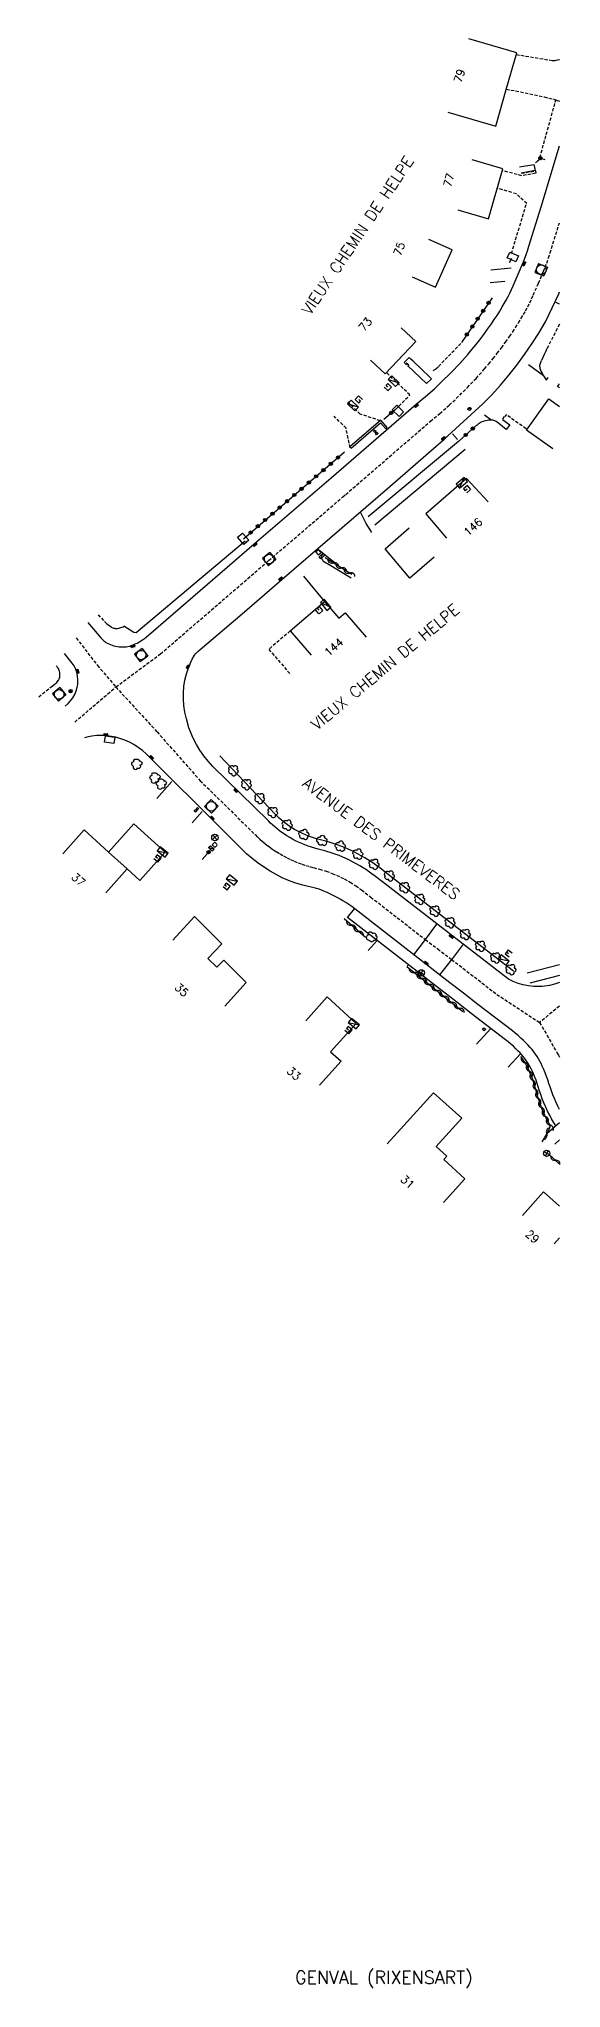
# Model space of a CAD drawing. Header units: millimetres. Extents: x 158294 to 159000, y 157011 to 158000.
# Drawn here: x 158918.6 to 159000.3, y 157261.6 to 157566.1 of the extents above; entities that cross this region are included whole.
import ezdxf
from ezdxf.enums import TextEntityAlignment as Align

# ---------------------------------------------------------------- set-up
doc = ezdxf.new("R2010")
doc.units = ezdxf.units.MM
doc.linetypes.add('DASHED', pattern=[0.75, 0.5, -0.25])
doc.layers.get('0').update_dxf_attribs({"linetype": 'CONTINUOUS'})
for name, color, linetype in [('W0001', 6, 'DASHED'), ('W0003', 5, 'CONTINUOUS'), ('W0008', 7, 'CONTINUOUS'), ('W0014', 7, 'CONTINUOUS'), ('W0016', 2, 'CONTINUOUS'), ('W0017', 7, 'CONTINUOUS'), ('W0061', 7, 'CONTINUOUS'), ('W0100', 7, 'CONTINUOUS'), ('W0101', 7, 'CONTINUOUS'), ('W0103', 1, 'CONTINUOUS'), ('W0105', 7, 'CONTINUOUS'), ('W0112', 1, 'DASHED'), ('W0113', 2, 'DASHED'), ('W0211', 2, 'CONTINUOUS'), ('W0212', 2, 'CONTINUOUS'), ('W0300', 7, 'CONTINUOUS'), ('W0302', 3, 'CONTINUOUS'), ('W0310', 3, 'CONTINUOUS'), ('W0322', 7, 'CONTINUOUS'), ('W0323', 7, 'CONTINUOUS'), ('W0400', 7, 'CONTINUOUS'), ('W0420', 7, 'CONTINUOUS'), ('W0425', 7, 'CONTINUOUS'), ('W0430', 7, 'CONTINUOUS'), ('W0432', 7, 'CONTINUOUS'), ('W0438', 7, 'CONTINUOUS'), ('W0469', 7, 'CONTINUOUS'), ('W0856', 7, 'CONTINUOUS'), ('W0980', 7, 'CONTINUOUS'), ('W0989', 7, 'CONTINUOUS'), ('W0991', 7, 'CONTINUOUS'), ('W1102', 7, 'CONTINUOUS'), ('W1336', 3, 'CONTINUOUS'), ('W1338', 7, 'CONTINUOUS'), ('W1471', 7, 'CONTINUOUS')]:
    doc.layers.add(name, color=color, linetype=linetype)
doc.styles.get("Standard").update_dxf_attribs({"font": 'romans.shx', "width": 0.85})

# ---------------------------------------------------------------- blocks, each defined once
blk = doc.blocks.new('T430')
at = {"flags": 128}
for points in [[(0.8, 0.8), (-0.8, 0.8)], [(-0.8, 0.8), (-0.8, 0)], [(0.8, 0.8), (-0.8, 0)], [(-0.8, 0), (0.8, 0)], [(-0.4, 2.1), (0.4, 2.1)], [(-0.4, 2.1), (-0.4, 1.3)], [(-0.4, 1.7), (0, 1.7)], [(-0.4, 1.3), (0.4, 1.3)], [(0.8, 0), (0.8, 0.8)]]:
    blk.add_lwpolyline(points, dxfattribs=at)
blk = doc.blocks.new('T400')
for p, q in [((-0.15, 0.3), (0.15, 0.3)), ((-0.15, -0.25), (-0.15, 0.3)), ((-0.15, 0.15), (0.15, 0.15)), ((-0.15, 0), (0.15, 0)), ((0.15, 0.3), (0.15, -0.25)), ((-0.15, -0.15), (0.15, -0.15)), ((-0.15, -0.25), (-0.15, -0.3)), ((-0.15, -0.3), (0.15, -0.3)), ((0.15, -0.3), (0.15, -0.25))]:
    blk.add_line(p, q)
blk = doc.blocks.new('T425')
for p, q in [((-0.15, 0.6), (0.15, 0.6)), ((-0.15, 0.6), (-0.15, 0.3)), ((-0.15, 0.3), (0.15, 0.3)), ((-0.15, 0.15), (0.15, 0.15)), ((-0.15, -0.15), (-0.15, 0.15)), ((0, 0.45), (0.15, 0.45)), ((0.15, 0.45), (0.15, 0.3)), ((0.15, 0.15), (0.15, -0.15)), ((0.15, -0.15), (-0.15, -0.15))]:
    blk.add_line(p, q)
blk.add_ellipse((0, 0), major_axis=(-0.106, 0.106), ratio=1, start_param=3.926991, end_param=10.210176)
blk = doc.blocks.new('T420')
for p, q in [((0.75, 0.75), (-0.75, 0.75)), ((-0.75, 0.75), (-0.75, -0.75)), ((0.75, 0.75), (0.75, -0.75)), ((0.75, -0.75), (-0.75, -0.75))]:
    blk.add_line(p, q)
blk.add_ellipse((0, 0), major_axis=(-0.53, 0.53), ratio=1, start_param=3.926991, end_param=10.210176)
blk = doc.blocks.new('T300')
for p, q in [((-0.8, 0.51), (-0.86, 0.34)), ((-0.86, 0.34), (-0.86, 0.17)), ((-0.86, 0.17), (-0.74, 0.06)), ((-0.69, 0.63), (-0.8, 0.51)), ((-0.8, -0.06), (-0.74, 0.06)), ((-0.74, 0.06), (-0.69, 0.11)), ((-0.57, 0.69), (-0.69, 0.63)), ((-0.46, 0.69), (-0.57, 0.69)), ((-0.29, 0.63), (-0.46, 0.69)), ((-0.29, 0.63), (-0.17, 0.74)), ((-0.23, 0.57), (-0.29, 0.63)), ((-0.17, 0.74), (-0.06, 0.8)), ((-0.06, 0.8), (0.06, 0.8)), ((0.06, 0.8), (0.23, 0.74)), ((0.23, 0.74), (0.34, 0.63)), ((0.34, 0.63), (0.4, 0.51)), ((0.46, 0.46), (0.34, 0.46)), ((0.4, 0.51), (0.4, 0.46)), ((0.57, 0.4), (0.46, 0.46)), ((0.57, 0.4), (0.69, 0.29)), ((0.69, 0.29), (0.74, 0.17)), ((0.74, 0.06), (0.69, -0.17)), ((0.74, 0.17), (0.74, 0.06)), ((-0.8, -0.17), (-0.8, -0.06)), ((-0.8, -0.23), (-0.8, -0.17)), ((-0.74, -0.34), (-0.8, -0.23)), ((-0.69, -0.4), (-0.74, -0.34)), ((-0.51, -0.46), (-0.69, -0.4)), ((-0.4, -0.46), (-0.51, -0.46)), ((-0.4, -0.46), (-0.34, -0.46)), ((-0.34, -0.46), (-0.34, -0.4)), ((-0.34, -0.51), (-0.34, -0.46)), ((-0.29, -0.63), (-0.34, -0.51)), ((-0.17, -0.74), (-0.29, -0.63)), ((-0.06, -0.8), (-0.17, -0.74)), ((0.06, -0.8), (-0.06, -0.8)), ((0.17, -0.74), (0.06, -0.8)), ((0.23, -0.69), (0.17, -0.74)), ((0.29, -0.46), (0.23, -0.46)), ((0.29, -0.63), (0.23, -0.69)), ((0.46, -0.4), (0.29, -0.46)), ((0.34, -0.51), (0.29, -0.63)), ((0.34, -0.51), (0.34, -0.46)), ((0.57, -0.34), (0.46, -0.4)), ((0.63, -0.29), (0.57, -0.34)), ((0.69, -0.17), (0.63, -0.29))]:
    blk.add_line(p, q)
blk = doc.blocks.new('T432')
at = {"flags": 128}
for points in [[(0.8, 0.8), (-0.8, 0.8)], [(-0.8, 0.8), (-0.8, 0)], [(0.8, 0.8), (-0.8, 0)], [(-0.8, 0), (0.8, 0)], [(-0.4, 2.1), (-0.4, 1.3)], [(-0.4, 1.3), (0.4, 1.3)], [(-0.39, 2.1), (0.41, 2.1)], [(0, 1.7), (0.4, 1.7)], [(0.4, 1.3), (0.4, 1.7)], [(0.8, 0), (0.8, 0.8)]]:
    blk.add_lwpolyline(points, dxfattribs=at)
blk = doc.blocks.new('T438')
for p, q in [((-0.4, 0.2), (0.4, 0.2)), ((-0.4, -0.2), (-0.4, 0.2)), ((0.15, 1.1), (-0.3, 1.1)), ((-0.3, 1.1), (-0.3, 0.5)), ((-0.3, 0.5), (0.15, 0.5)), ((0.3, 0.65), (0.3, 0.95)), ((0.4, 0.2), (0.4, -0.2))]:
    blk.add_line(p, q)
at = {"flags": 128}
for points in [[(-0.4, -0.2), (0.4, 0.2)], [(0.4, -0.2), (-0.4, -0.2)]]:
    blk.add_lwpolyline(points, dxfattribs=at)
for centre, major_axis, start_param, end_param in [((0.15, 0.95), (0.106, -0.106), 0.785398, 2.356194), ((0.15, 0.65), (0.106, 0.106), 3.926991, 5.497787)]:
    blk.add_ellipse(centre, major_axis=major_axis, ratio=1, start_param=start_param, end_param=end_param)
blk = doc.blocks.new('T856')
for p, q in [((-0.125, 0), (0.125, 0)), ((0, 0.125), (0, -0.125))]:
    blk.add_line(p, q)
blk.add_ellipse((0, 0), major_axis=(-0.177, 0.177), ratio=1, start_param=3.9269908, end_param=10.2101761)
blk = doc.blocks.new('T1471')
at = {"color": 0, "linetype": 'Continuous', "flags": 128}
blk.add_lwpolyline([(-0.75, -0.5), (-0.75, 0.5), (0.75, 0.5), (0.75, -0.5), (-0.75, -0.5)], dxfattribs=at)
blk = doc.blocks.new('T469')
at = {"color": 0, "linetype": 'Continuous', "flags": 128}
for points in [[(-0.35, 0.35), (0.35, -0.35)], [(-0.35, -0.35), (0.35, 0.35)]]:
    blk.add_lwpolyline(points, dxfattribs=at)
at = {"color": 0, "linetype": 'Continuous'}
blk.add_circle((0, 0), 0.5, dxfattribs=at)
blk = doc.blocks.new('t310o')
at = {"color": 0, "linetype": 'Continuous'}
for centre, start, end in [((-0.5, 0.38), 216.8699, 323.1304), ((0.5, -0.37), 36.8699, 143.1303)]:
    blk.add_arc(centre, 0.625, start, end, dxfattribs=at)
blk = doc.blocks.new('t322o')
at = {"color": 0, "linetype": 'Continuous'}
for radius in [0.25, 0.15]:
    blk.add_circle((0, 0), radius, dxfattribs=at)
blk = doc.blocks.new('t323o')
at = {"color": 0, "linetype": 'Continuous'}
for radius in [0.25, 0.15]:
    blk.add_circle((0, 0), radius, dxfattribs=at)
blk = doc.blocks.new('t302o')
for p, q in [((-0.8, 0.51), (-0.86, 0.34)), ((-0.86, 0.34), (-0.86, 0.17)), ((-0.86, 0.17), (-0.74, 0.06)), ((-0.69, 0.63), (-0.8, 0.51)), ((-0.8, -0.06), (-0.74, 0.06)), ((-0.74, 0.06), (-0.69, 0.11)), ((-0.57, 0.69), (-0.69, 0.63)), ((-0.46, 0.69), (-0.57, 0.69)), ((-0.29, 0.63), (-0.46, 0.69)), ((-0.29, 0.63), (-0.17, 0.74)), ((-0.23, 0.57), (-0.29, 0.63)), ((-0.17, 0.74), (-0.06, 0.8)), ((-0.06, 0.8), (0.06, 0.8)), ((0.06, 0.8), (0.23, 0.74)), ((0.23, 0.74), (0.34, 0.63)), ((0.34, 0.63), (0.4, 0.51)), ((0.46, 0.46), (0.34, 0.46)), ((0.4, 0.51), (0.4, 0.46)), ((0.57, 0.4), (0.46, 0.46)), ((0.57, 0.4), (0.69, 0.29)), ((0.69, 0.29), (0.74, 0.17)), ((0.74, 0.06), (0.69, -0.17)), ((0.74, 0.17), (0.74, 0.06)), ((-0.8, -0.17), (-0.8, -0.06)), ((-0.8, -0.23), (-0.8, -0.17)), ((-0.74, -0.34), (-0.8, -0.23)), ((-0.69, -0.4), (-0.74, -0.34)), ((-0.51, -0.46), (-0.69, -0.4)), ((-0.4, -0.46), (-0.51, -0.46)), ((-0.4, -0.46), (-0.34, -0.46)), ((-0.34, -0.46), (-0.34, -0.4)), ((-0.34, -0.51), (-0.34, -0.46)), ((-0.29, -0.63), (-0.34, -0.51)), ((-0.17, -0.74), (-0.29, -0.63)), ((-0.06, -0.8), (-0.17, -0.74)), ((0.06, -0.8), (-0.06, -0.8)), ((0.17, -0.74), (0.06, -0.8)), ((0.23, -0.69), (0.17, -0.74)), ((0.29, -0.46), (0.23, -0.46)), ((0.29, -0.63), (0.23, -0.69)), ((0.46, -0.4), (0.29, -0.46)), ((0.34, -0.51), (0.29, -0.63)), ((0.34, -0.51), (0.34, -0.46)), ((0.57, -0.34), (0.46, -0.4)), ((0.63, -0.29), (0.57, -0.34)), ((0.69, -0.17), (0.63, -0.29))]:
    blk.add_line(p, q)

msp = doc.modelspace()

# ---------------------------------------------------------------- linework, layer by layer
at = {"layer": 'W0001'}
for points in [[(158924.18, 157459.4), (158930.61, 157464.87), (158937.59, 157470.04), (158954.51, 157484.61), (158966.12, 157494.56), (158966.57, 157494.95), (158979.83, 157506.39), (158981.29, 157507.6), (158982.76, 157508.91), (158983.87, 157509.93), (158985.6, 157511.65), (158986.96, 157513.09), (158988.26, 157514.56), (158988.95, 157515.36), (158989.62, 157516.18), (158990.28, 157517), (158990.94, 157517.87), (158991.58, 157518.75), (158992.21, 157519.64), (158992.69, 157520.34), (158993.15, 157521.05), (158993.6, 157521.76), (158994.04, 157522.48), (158994.38, 157523.07), (158994.72, 157523.66), (158995.04, 157524.27), (158995.35, 157524.88), (158995.65, 157525.5), (158995.92, 157526.11), (158996.73, 157527.97), (158997.53, 157529.84), (158997.78, 157530.46), (158998.02, 157531.1), (158998.3, 157531.9), (158998.55, 157532.68), (159000, 157537.39)], [(158924.41, 157472.53), (158927.75, 157468.22), (158930.61, 157464.87), (158937.07, 157457.85), (158943.81, 157450.23), (158952.39, 157441.81), (158952.75, 157441.45), (158953.16, 157441.08), (158953.57, 157440.72), (158953.99, 157440.37), (158954.43, 157440.03), (158954.87, 157439.71), (158955.32, 157439.4), (158955.78, 157439.1), (158956.31, 157438.78), (158956.85, 157438.47), (158957.4, 157438.18), (158957.95, 157437.91), (158958.52, 157437.66), (158959.11, 157437.42), (158959.71, 157437.2), (158960.31, 157437), (158960.92, 157436.81), (158961.51, 157436.65), (158962.48, 157436.41), (158963.49, 157436.1), (158964.45, 157435.75), (158965.77, 157435.17), (158966.35, 157434.88), (158967.26, 157434.37), (158968.14, 157433.81), (158969.04, 157433.17), (158969.04, 157433.16), (158970.49, 157432.05), (158979.04, 157425.41), (158980.96, 157423.95), (158983.13, 157422.31), (158990.21, 157416.85), (158996.91, 157412.46), (158999.66, 157407.67), (158999.85, 157407.34), (159000, 157407.06)], [(159000, 157415.01), (158996.91, 157412.46)]]:
    msp.add_lwpolyline(points, dxfattribs=at)
at = {"layer": 'W0003'}
msp.add_lwpolyline([(158967.41, 157502.16), (158972.03, 157506.13), (158972.83, 157505.19), (158973.08, 157505.39), (158972.06, 157506.57), (158967.21, 157502.4)], close=True, dxfattribs=at)
at = {"layer": 'W0008'}
for points in [[(158926.24, 157474.95), (158928.26, 157472.53), (158928.41, 157472.38), (158928.56, 157472.23), (158928.72, 157472.09), (158928.89, 157471.96), (158929.07, 157471.84), (158929.26, 157471.74), (158929.51, 157471.61), (158929.77, 157471.5), (158930.04, 157471.41), (158930.31, 157471.32), (158930.58, 157471.25), (158930.86, 157471.19), (158931.13, 157471.15), (158931.4, 157471.13), (158931.67, 157471.13), (158931.94, 157471.14), (158932.21, 157471.16), (158932.48, 157471.21), (158932.74, 157471.27), (158933, 157471.34), (158933.32, 157471.46), (158933.63, 157471.59), (158933.93, 157471.73), (158934.23, 157471.89), (158934.52, 157472.06), (158934.8, 157472.25), (158935.07, 157472.45), (158935.33, 157472.66), (158952.25, 157487.24), (158964.3, 157497.57), (158964.3, 157497.57), (158977.59, 157509.03), (158979.03, 157510.23), (158980.44, 157511.47), (158981.47, 157512.43), (158983.13, 157514.07), (158984.41, 157515.43), (158985.66, 157516.83), (158986.3, 157517.58), (158986.93, 157518.35), (158987.54, 157519.13), (158988.17, 157519.94), (158988.77, 157520.77), (158989.37, 157521.61), (158989.81, 157522.26), (158990.24, 157522.92), (158990.66, 157523.58), (158991.07, 157524.26), (158991.38, 157524.79), (158991.68, 157525.32), (158991.97, 157525.87), (158992.25, 157526.41), (158992.51, 157526.96), (158992.76, 157527.52), (158993.55, 157529.34), (158994.33, 157531.17), (158994.55, 157531.71), (158994.76, 157532.27), (158995.01, 157532.99), (158995.24, 157533.72), (158997.14, 157539.87), (159000, 157549.42)], [(159000, 157418.68), (158999.25, 157418.44), (158998.45, 157418.25), (158997.28, 157418.1), (158996.81, 157418.08), (158995.98, 157418.09), (158995.16, 157418.18), (158994.35, 157418.34), (158993.55, 157418.56), (158992.78, 157418.85), (158992.03, 157419.21), (158984.93, 157424.69), (158972.31, 157434.41), (158970.82, 157435.56), (158970.77, 157435.6), (158969.81, 157436.28), (158968.8, 157436.93), (158967.75, 157437.52), (158967.04, 157437.87), (158965.56, 157438.52), (158964.43, 157438.93), (158963.28, 157439.28), (158962.26, 157439.54), (158961.74, 157439.68), (158961.22, 157439.84), (158960.7, 157440.01), (158960.19, 157440.2), (158959.69, 157440.41), (158959.21, 157440.62), (158958.74, 157440.85), (158958.27, 157441.09), (158957.82, 157441.35), (158957.37, 157441.62), (158956.98, 157441.88), (158956.6, 157442.14), (158956.23, 157442.41), (158955.86, 157442.7), (158955.5, 157443), (158955.15, 157443.3), (158954.81, 157443.62), (158954.47, 157443.94), (158945.78, 157452.47), (158945.05, 157453.27), (158944.38, 157454.1), (158943.77, 157454.98), (158943.21, 157455.9), (158942.72, 157456.86), (158942.29, 157457.84), (158942.05, 157458.5), (158941.64, 157459.89), (158941.42, 157460.94), (158941.26, 157462), (158941.18, 157462.99), (158941.18, 157463.98), (158941.26, 157464.97), (158941.42, 157465.95), (158941.65, 157466.91), (158941.96, 157467.85), (158942.34, 157468.77), (158942.54, 157469.22), (158942.93, 157469.86), (158943.08, 157470.05), (158943.43, 157470.42), (158943.81, 157470.74), (158950.36, 157476.3), (158956.56, 157481.68), (158973.47, 157496.19), (158981.93, 157503.55), (158988.02, 157509.09), (158989.43, 157510.54), (158990.79, 157512.04), (158992.1, 157513.58), (158993.35, 157515.16), (158994.55, 157516.79), (158995.7, 157518.46), (158996.79, 157520.16), (158997.82, 157521.9), (158998.89, 157524.09), (158999.89, 157526.31), (159000, 157526.58)], [(158922.67, 157461.89), (158923.13, 157462.27), (158923.54, 157462.7), (158923.9, 157463.18), (158924.19, 157463.7), (158924.42, 157464.25), (158924.58, 157464.82), (158924.64, 157465.25), (158924.68, 157466.01), (158924.62, 157466.61), (158924.49, 157467.19), (158924.29, 157467.75), (158924.07, 157468.2), (158923.78, 157468.61), (158922.58, 157470.12)], [(159000, 157398.85), (158999.75, 157399.36), (158999.47, 157399.96), (158999.21, 157400.56), (158998.97, 157401.17), (158998.74, 157401.79), (158998.53, 157402.42), (158998.37, 157402.93), (158998.19, 157403.48), (158997.99, 157404.03), (158997.78, 157404.58), (158997.56, 157405.11), (158997.32, 157405.65), (158997.13, 157406.03), (158996.93, 157406.41), (158996.72, 157406.78), (158996.5, 157407.15), (158996.26, 157407.5), (158995.99, 157407.87), (158995.72, 157408.22), (158995.43, 157408.57), (158995.13, 157408.91), (158994.82, 157409.23), (158994.4, 157409.64), (158993.98, 157410.03), (158993.54, 157410.41), (158993.09, 157410.78), (158992.64, 157411.14), (158987.25, 157415.25), (158985.01, 157417.02), (158982.87, 157418.67), (158982.87, 157418.67), (158967.51, 157430.55), (158967.2, 157430.78), (158966.89, 157431), (158966.57, 157431.21), (158966.13, 157431.48), (158965.68, 157431.74), (158965.23, 157431.99), (158964.72, 157432.26), (158964.21, 157432.51), (158963.68, 157432.75), (158963.16, 157432.98), (158962.78, 157433.13), (158962.4, 157433.26), (158962.01, 157433.38), (158961.62, 157433.49), (158960.69, 157433.72), (158959.65, 157433.97), (158958.63, 157434.28), (158957.62, 157434.65), (158956.64, 157435.07), (158955.68, 157435.55), (158954.75, 157436.08), (158953.86, 157436.66), (158952.88, 157437.33), (158951.94, 157438.05), (158951.04, 157438.82), (158947.47, 157442.38), (158935.36, 157454.41), (158934.77, 157454.94), (158934.12, 157455.43), (158933.45, 157455.87), (158932.74, 157456.25), (158932, 157456.57), (158931.24, 157456.84), (158930.92, 157456.94), (158930.6, 157457.02), (158930.27, 157457.1), (158929.94, 157457.16), (158929.57, 157457.21), (158929.21, 157457.25), (158928.84, 157457.27), (158928.46, 157457.29), (158927.66, 157457.28), (158926.86, 157457.19), (158926.08, 157457.03), (158925.69, 157456.91)]]:
    msp.add_lwpolyline(points, dxfattribs=at)
at = {"layer": 'W0014'}
for points in [[(159000, 157524.69), (158999.5, 157524.92)], [(158983.27, 157504.42), (158984.08, 157503.51)], [(158999.42, 157396.33), (158999.1, 157396.86), (158998.78, 157397.41), (158998.48, 157397.96), (158998.16, 157398.6), (158997.87, 157399.24), (158997.59, 157399.89), (158997.33, 157400.55), (158997.08, 157401.22), (158996.86, 157401.88), (158996.7, 157402.39), (158996.53, 157402.91), (158996.35, 157403.42), (158996.15, 157403.92), (158995.95, 157404.42), (158995.73, 157404.91), (158995.57, 157405.24), (158995.39, 157405.57), (158995.21, 157405.88), (158995.02, 157406.2), (158994.81, 157406.5), (158994.59, 157406.82), (158994.35, 157407.12), (158994.1, 157407.42), (158993.84, 157407.71), (158993.57, 157408), (158993.19, 157408.36), (158992.8, 157408.73), (158992.4, 157409.08), (158991.99, 157409.42), (158991.56, 157409.75), (158986.18, 157413.86), (158983.93, 157415.64), (158980.75, 157418.07), (158980.75, 157418.09), (158966.84, 157428.85), (158967.93, 157430.22)], [(159000, 157421.44), (158994.98, 157420.15)], [(159000, 157419.79), (158995.38, 157418.59)]]:
    msp.add_lwpolyline(points, dxfattribs=at)
at = {"layer": 'W0016'}
for points in [[(158977.25, 157423.03), (158979.04, 157425.41), (158980.84, 157427.83)], [(158984.93, 157424.69), (158983.2, 157422.41), (158981.26, 157419.9)]]:
    msp.add_lwpolyline(points, dxfattribs=at)
at = {"layer": 'W0017'}
for points in [[(158999.47, 157556.55), (159000, 157556.41)], [(158997.77, 157547.24), (158997.11, 157547.43)], [(158991.48, 157528.23), (158989.19, 157528.01)], [(158989.27, 157530.06), (158992.45, 157530.34)], [(158997.53, 157513.49), (158995.16, 157515.18)], [(158989.27, 157506.6), (158988.27, 157507.33)], [(158970.49, 157489.01), (158970.61, 157489.09), (158969.76, 157490.42), (158968.93, 157492.09)], [(158962.3, 157486.35), (158963.41, 157485.48), (158964.92, 157484.29)], [(158959.96, 157482.18), (158963.21, 157478.28)], [(158967.42, 157481.87), (158963.72, 157484.11), (158963.5, 157484.24), (158963.27, 157484.36), (158963.21, 157484.4), (158963.16, 157484.44), (158963.07, 157484.55), (158962.98, 157484.67), (158962.91, 157484.79), (158962.86, 157484.93)], [(158939.35, 157450.08), (158937, 157447.43)], [(158942.53, 157443.64), (158944.09, 157445.4)], [(158971.5, 157425.26), (158970.1, 157423.71)], [(158976.21, 157421.25), (158976.41, 157421.48), (158976.41, 157421.48)], [(158989.28, 157411.51), (158987.04, 157409.06)], [(158992.01, 157405.49), (158993.92, 157407.57)]]:
    msp.add_lwpolyline(points, dxfattribs=at)
at = {"layer": 'W0061'}
for points in [[(158998.01, 157395.1), (158999.28, 157396.21), (159000, 157396.83)], [(158999.26, 157393.45), (159000, 157394.1)]]:
    msp.add_lwpolyline(points, dxfattribs=at)
at = {"layer": 'W0100'}
for points in [[(159000, 157511.63), (158999.72, 157511.83), (159000, 157512.23)], [(158988.85, 157493.78), (158985.45, 157497.45), (158979.13, 157491.94), (158982.35, 157488.12)], [(158957.87, 157473.63), (158963.23, 157478.24), (158965.52, 157475.6), (158966.51, 157476.44), (158969.78, 157472.67)], [(158929.48, 157439.08), (158925.66, 157442.53), (158922.33, 157438.81)], [(158932.39, 157436.44), (158929.05, 157432.72)], [(158939.55, 157425.3), (158942.9, 157429.01), (158947.19, 157424.76), (158944.98, 157422.47), (158946.41, 157421.09), (158947.48, 157422.19), (158951.02, 157418.69), (158947.67, 157414.98)], [(158960.31, 157412.72), (158963.66, 157416.44), (158968.2, 157412.31), (158964.21, 157407.88), (158965.84, 157406.39), (158962.49, 157402.68)], [(158973.05, 157393.48), (158980.28, 157401.49), (158984.73, 157397.49), (158980.74, 157393.07), (158982.39, 157391.59), (158981.9, 157391.04), (158985.23, 157388.04), (158981.88, 157384.33)], [(158994.21, 157382.3), (158997.52, 157385.98), (159000, 157383.78)], [(159000, 157378.79), (158999.18, 157377.88)]]:
    msp.add_lwpolyline(points, dxfattribs=at)
at = {"layer": 'W0101'}
for points in [[(158982.53, 157554.66), (158990.04, 157552.5), (158991.67, 157558.23), (158993.33, 157563.95), (158985.82, 157566.11)], [(158984.09, 157539.42), (158988.9, 157538.03), (158991.15, 157545.83), (158986.35, 157547.22)], [(158976.97, 157528.97), (158980.62, 157527.35), (158981.91, 157530.25), (158983.2, 157533.15), (158983.2, 157533.15), (158979.56, 157534.78)], [(158970.46, 157515.93), (158972.75, 157513.77), (158977.54, 157518.84), (158975.25, 157521)]]:
    msp.add_lwpolyline(points, dxfattribs=at)
at = {"layer": 'W0103'}
for points in [[(158998.95, 157502.09), (158994.87, 157504.98), (158998.35, 157509.88), (159000, 157508.69)], [(158980.39, 157485.14), (158976.61, 157481.85), (158972.74, 157486.43), (158976.51, 157489.72)], [(158932.39, 157436.44), (158934.36, 157434.66), (158938.31, 157439.07), (158933.43, 157443.48), (158929.48, 157439.08)]]:
    msp.add_lwpolyline(points, dxfattribs=at)
at = {"layer": 'W0105'}
for points in [[(158993.78, 157546.14), (158995.98, 157546.52), (158996.23, 157545.54), (158994.03, 157545.16)], [(158976.31, 157515.03), (158979.21, 157512.29), (158980.01, 157513), (158978.16, 157514.78), (158976.48, 157516.37), (158975.73, 157515.58)], [(158991.08, 157506.68), (158992.22, 157505.84), (158991.68, 157505.11), (158990.54, 157506.04)]]:
    msp.add_lwpolyline(points, dxfattribs=at)
at = {"layer": 'W0112'}
for points in [[(158993.24, 157563.68), (158998.88, 157562.76), (158999.04, 157562.75), (158999.2, 157562.74), (158999.35, 157562.75), (158999.51, 157562.78), (158999.72, 157562.83), (158999.92, 157562.89), (159000, 157562.92)], [(158991.69, 157558.29), (158997.64, 157557.05), (158999.13, 157556.7), (158999.46, 157556.61)], [(158994.05, 157545.13), (158996.25, 157545.5), (158996.31, 157545.12), (158994.11, 157544.74), (158991.07, 157545.54)], [(158994.9, 157540.39), (158993.28, 157541.9), (158990.28, 157542.8)], [(158975.7, 157515.55), (158976.3, 157515.02), (158976.42, 157515.14), (158975.82, 157515.67)], [(158978.16, 157514.78), (158976.67, 157516.2)], [(158974.37, 157508.21), (158976.62, 157510.49), (158973, 157513.97)], [(158971.99, 157506.45), (158968.82, 157507.51), (158966.92, 157509.38)], [(158967.29, 157502.25), (158966.64, 157505.31), (158964.75, 157507.17)], [(158994.78, 157505.22), (158991.67, 157507.41), (158991.45, 157507.11)], [(158957.87, 157473.63), (158954.54, 157470.75), (158957.81, 157466.98)], [(158988.19, 157411.63), (158988.47, 157411.41), (158988.23, 157411.14), (158987.97, 157411.37), (158988.19, 157411.63)]]:
    msp.add_lwpolyline(points, dxfattribs=at)
at = {"layer": 'W0113'}
for points in [[(158996.95, 157547.58), (158999.46, 157556.61)], [(158996.97, 157547.33), (158996.79, 157547.16), (158996.6, 157547.01), (158996.42, 157546.87), (158996.24, 157546.74)], [(158994.75, 157540.21), (158992.41, 157532.4)], [(159000, 157521.53), (158998.08, 157517.78), (158997.95, 157517.51), (158997.83, 157517.25), (158997.63, 157516.8), (158997.42, 157516.35), (158997.16, 157515.82), (158997.03, 157515.53), (158996.97, 157515.4), (158996.94, 157515.26), (158996.91, 157515.12), (158996.91, 157514.98), (158996.92, 157514.83), (158996.94, 157514.67), (158996.98, 157514.52), (158997.04, 157514.38), (158997.11, 157514.23), (158997.18, 157514.08), (158997.35, 157513.78), (158997.53, 157513.49), (158997.73, 157513.18), (158997.94, 157512.87), (158997.95, 157512.86), (158997.97, 157512.87), (158998.26, 157513.2)], [(158980.26, 157514.34), (158980.61, 157514.53), (158980.65, 157514.59), (158981.09, 157514.96), (158984.59, 157518.55)], [(158990.54, 157506.04), (158990.54, 157506.04), (158990.33, 157506.2), (158990.11, 157506.34), (158989.88, 157506.47), (158989.75, 157506.52), (158989.61, 157506.56), (158989.47, 157506.57), (158989.29, 157506.57), (158989.1, 157506.57), (158988.92, 157506.55), (158988.68, 157506.51), (158988.45, 157506.47), (158988.22, 157506.41), (158988.06, 157506.36), (158987.91, 157506.31), (158987.76, 157506.24), (158987.62, 157506.16), (158987.44, 157506.05), (158987.28, 157505.93), (158987.12, 157505.8), (158986.96, 157505.66)], [(158991.38, 157507.15), (158991.08, 157506.68), (158992.22, 157505.84)], [(158927.84, 157476.16), (158928.82, 157475.12), (158929.01, 157474.93), (158929.21, 157474.74), (158929.43, 157474.57), (158929.65, 157474.4), (158929.87, 157474.25), (158930, 157474.18), (158930.12, 157474.12), (158930.26, 157474.08), (158930.39, 157474.05), (158930.53, 157474.03), (158930.71, 157474.02), (158930.89, 157474.03), (158931.06, 157474.05), (158931.24, 157474.09), (158931.41, 157474.14), (158931.58, 157474.2), (158931.74, 157474.28), (158931.89, 157474.37)], [(158921.28, 157468.16), (158921.41, 157468), (158921.53, 157467.82), (158921.64, 157467.63), (158921.7, 157467.48), (158921.75, 157467.32), (158921.78, 157467.15), (158921.81, 157466.93), (158921.82, 157466.71), (158921.82, 157466.49), (158921.82, 157466.4), (158921.8, 157466.32), (158921.77, 157466.24), (158921.71, 157466.1), (158921.63, 157465.97), (158921.45, 157465.73), (158921.27, 157465.49), (158921.22, 157465.43), (158921.16, 157465.38), (158920.93, 157465.18), (158920.69, 157464.98), (158918.58, 157463.29)]]:
    msp.add_lwpolyline(points, dxfattribs=at)
at = {"layer": 'W0211'}
for points in [[(158985.27, 157501.97), (158971.14, 157490.17)], [(158931.88, 157474.43), (158931.88, 157474.43), (158933.43, 157473.41), (158933.43, 157473.41), (158933.77, 157473.36), (158950.82, 157487.72)]]:
    msp.add_lwpolyline(points, dxfattribs=at)
at = {"layer": 'W0212'}
msp.add_lwpolyline([(158984.22, 157503.24), (158970.08, 157491.44)], dxfattribs=at)
at = {"layer": 'W0302'}
msp.add_lwpolyline([(158992.84, 157420.45), (158985.83, 157425.86), (158973.22, 157435.58), (158971.69, 157436.75), (158971.62, 157436.8), (158970.64, 157437.51), (158969.56, 157438.2), (158968.44, 157438.82), (158967.67, 157439.21), (158966.12, 157439.89), (158964.9, 157440.34), (158963.68, 157440.71), (158962.64, 157440.97), (158962.15, 157441.1), (158961.67, 157441.25), (158961.2, 157441.41), (158960.73, 157441.58), (158960.27, 157441.77), (158959.83, 157441.96), (158959.4, 157442.17), (158958.98, 157442.39), (158958.57, 157442.63), (158958.16, 157442.87), (158957.81, 157443.1), (158957.46, 157443.34), (158957.12, 157443.6), (158956.78, 157443.86), (158956.46, 157444.12), (158956.14, 157444.4), (158955.83, 157444.69), (158955.51, 157445), (158946.9, 157454.12)], dxfattribs=at)
at = {"layer": 'W0310'}
for points in [[(158969.68, 157425.72), (158966.32, 157428.63)], [(158976.11, 157421.19), (158984.91, 157414.18)], [(158993.91, 157407.14), (158994.08, 157406.91), (158994.3, 157406.6), (158994.51, 157406.29), (158994.7, 157405.99), (158994.87, 157405.68), (158995.04, 157405.36), (158995.19, 157405.04), (158995.34, 157404.71), (158995.53, 157404.22), (158995.72, 157403.73), (158995.89, 157403.23), (158996.05, 157402.72), (158996.2, 157402.2), (158996.35, 157401.68), (158996.54, 157401.01), (158996.76, 157400.32), (158997, 157399.64), (158997.26, 157398.97), (158997.54, 157398.31), (158997.84, 157397.66), (158998.12, 157397.08), (158998.58, 157396.32), (158998.58, 157396.32), (158998.39, 157395.86), (158998.18, 157395.42), (158997.96, 157395.01), (158997.74, 157394.6), (158997.49, 157394.21), (158997.23, 157393.82)], [(158998.28, 157391.96), (159000, 157390.32)]]:
    msp.add_lwpolyline(points, dxfattribs=at)
at = {"layer": 'W0322'}
for points in [[(158992.18, 157531.19), (158992.56, 157531.88)], [(158989.47, 157525.68), (158984.67, 157518.71)]]:
    msp.add_lwpolyline(points, dxfattribs=at)
at = {"layer": 'W0323'}
for points in [[(158972.56, 157506.72), (158974.32, 157508.24)], [(158984.22, 157503.24), (158986.93, 157505.67)], [(158950.56, 157488.04), (158966.4, 157501.6)]]:
    msp.add_lwpolyline(points, dxfattribs=at)
at = {"layer": 'W1102'}
for points in [[(158957.87, 157473.63), (158961.15, 157469.85)], [(158932.39, 157436.44), (158929.48, 157439.08)]]:
    msp.add_lwpolyline(points, dxfattribs=at)
at = {"layer": 'W1336'}
msp.add_lwpolyline([(158967.52, 157482.46), (158963.34, 157485.04)], dxfattribs=at)
at = {"layer": 'W1338'}
msp.add_lwpolyline([(158945.35, 157439.32), (158944.13, 157437.94)], dxfattribs=at)

# ---------------------------------------------------------------- block references
at = {"layer": 'W0300'}
for p, rotation in [((158933.9, 157452.9), 100.3276106040111), ((158936.75, 157450.76), 100.3276106040111), ((158937.73, 157449.82), 100.3276106040111), ((158970.55, 157425.85), 196.5608869358614)]:
    msp.add_blockref('T300', p, dxfattribs=dict(at, rotation=rotation))
at = {"layer": 'W0302'}
for p, rotation in [((158948.96, 157451.94), 133.3485025289533), ((158951.02, 157449.76), 133.3485025289533), ((158953.08, 157447.58), 133.3485025289533), ((158955.14, 157445.4), 133.3485025289533), ((158957.38, 157443.41), 143.7266050935139), ((158959.97, 157441.9), 156.0283417288888), ((158962.8, 157440.93), 165.8026468249898), ((158965.67, 157440.06), 159.9740418456659), ((158968.41, 157438.84), 153.4621635886795), ((158970.96, 157437.28), 144.4289554415186), ((158973.36, 157435.47), 142.3727941547341), ((158975.74, 157433.64), 142.3727941547341), ((158978.11, 157431.81), 142.3727941547341), ((158980.49, 157429.98), 142.3727941547341), ((158982.86, 157428.15), 142.3727941547341), ((158985.24, 157426.32), 142.3727941547341), ((158987.62, 157424.48), 142.3462749085003), ((158989.99, 157422.65), 142.3462749085003), ((158992.37, 157420.82), 142.3462749085003)]:
    msp.add_blockref('t302o', p, dxfattribs=dict(at, rotation=rotation))
at = {"layer": 'W0310'}
for p, rotation in [((158967.46, 157427.65), 139.0944659980647), ((158968.59, 157426.67), 139.0944659980647), ((158977.29, 157420.25), 321.4785793686426), ((158978.46, 157419.32), 321.4785793686426), ((158979.63, 157418.38), 321.4785793686426), ((158980.81, 157417.45), 321.4785793686426), ((158981.98, 157416.52), 321.4785793686426), ((158983.15, 157415.58), 321.4785793686426), ((158984.33, 157414.65), 321.4785793686426), ((158994.59, 157406.16), 301.6233795584904), ((158995.29, 157404.83), 293.6884640384611), ((158995.82, 157403.43), 289.056636737055), ((158996.26, 157402), 285.4166738684816), ((158996.69, 157400.56), 287.8552402955159), ((158997.2, 157399.15), 291.106662188522), ((158997.79, 157397.77), 294.3580840791617), ((158998.5, 157396.45), 301.2222974958801), ((158998.01, 157395.1), 242.5813786613028), ((158999.36, 157390.93), 316.4902357448742)]:
    msp.add_blockref('t310o', p, dxfattribs=dict(at, rotation=rotation))
at = {"layer": 'W0322', "rotation": 235.4512477377921}
for p in [(158988.92, 157524.89), (158986.37, 157521.18), (158987.22, 157522.42), (158988.07, 157523.65), (158985.52, 157519.95)]:
    msp.add_blockref('t322o', p, dxfattribs=at)
at = {"layer": 'W0323'}
for p, rotation in [((158973.69, 157507.7), 40.75612963723206), ((158985.33, 157504.24), 41.87742133250359), ((158986.45, 157505.24), 41.87742133250359), ((158965.37, 157500.72), 40.55514846899062), ((158960.81, 157496.81), 40.55514846899062), ((158961.95, 157497.79), 40.55514846899062), ((158963.09, 157498.76), 40.55514846899062), ((158964.23, 157499.74), 40.55514846899062), ((158957.39, 157493.89), 40.55514846899062), ((158958.53, 157494.86), 40.55514846899062), ((158959.67, 157495.84), 40.55514846899062), ((158953.97, 157490.96), 40.55514846899062), ((158955.11, 157491.94), 40.55514846899062), ((158956.25, 157492.91), 40.55514846899062), ((158951.7, 157489.01), 40.55514846899062), ((158952.83, 157489.99), 40.55514846899062)]:
    msp.add_blockref('t323o', p, dxfattribs=dict(at, rotation=rotation))
at = {"layer": 'W0400'}
for p, rotation in [((158994.47, 157531.02), 336.8984622877557), ((158977.62, 157508.82), 130.7259008659473), ((158981.86, 157503.67), 311.0257730510339), ((158952.38, 157487.11), 130.5981077154953), ((158956.4, 157481.78), 310.893114329182), ((158933.3, 157471.24), 109.5912183245269), ((158924.62, 157467.34), 16.76524198173621), ((158941.89, 157468.02), 339.1073647837605), ((158929.05, 157457.41), 85.91949392933644), ((158936.17, 157453.87), 42.97707549100193), ((158949.38, 157448.71), 45.45934246331593), ((158945.67, 157444.39), 225.1977992029371), ((158983.11, 157425.88), 52.37279472514403), ((158979.16, 157421.71), 232.2706502730306)]:
    msp.add_blockref('T400', p, dxfattribs=dict(at, rotation=rotation))
at = {"layer": 'W0420'}
for p, rotation in [((158997.16, 157530.06), 67.9055967804933), ((158954.6, 157484.85), 40.59810771545828), ((158934.57, 157469.85), 36.5120800477566), ((158921.74, 157463.71), 40.40352280748002), ((158945.55, 157446.23), 315.5433127200849)]:
    msp.add_blockref('T420', p, dxfattribs=dict(at, rotation=rotation))
at = {"layer": 'W0425'}
for p, rotation in [((158971.42, 157504.49), 40.78550968261142), ((158943.08, 157445.53), 315.5433127200849)]:
    msp.add_blockref('T425', p, dxfattribs=dict(at, rotation=rotation))
at = {"layer": 'W0430', "rotation": 322.3462749082922}
msp.add_blockref('T430', (158991.02, 157421.91), dxfattribs=at)
at = {"layer": 'W0432'}
for p, rotation in [((158974.35, 157512.95), 136.1140029836888), ((158967.42, 157508.56), 316.0509520514208), ((158984.48, 157497.08), 219.5351609080577), ((158963.73, 157477.97), 130.5), ((158938.18, 157439.4), 141.2999999999999), ((158949.01, 157435.01), 141.2999999999999), ((158968.08, 157412.58), 141.2999999999999)]:
    msp.add_blockref('T432', p, dxfattribs=dict(at, rotation=rotation))
at = {"layer": 'W0438'}
for p, rotation in [((158962.83, 157485.31), 40.5981077154583), ((158945.55, 157439.65), 315.5433127200849)]:
    msp.add_blockref('T438', p, dxfattribs=dict(at, rotation=rotation))
at = {"layer": 'W0469'}
for p, rotation in [((158946.11, 157441.36), 88.69712271214279), ((158978.39, 157420.2), 196.5586347465506), ((158998, 157392.01), 196.5586347465506)]:
    msp.add_blockref('T469', p, dxfattribs=dict(at, rotation=rotation))
at = {"layer": 'W0856'}
for p, rotation in [((158997.02, 157547.49), 196.5586347465506), ((158985.94, 157508.32), 196.5608869358614), ((158923.54, 157464.22), 100.3276106040111)]:
    msp.add_blockref('T856', p, dxfattribs=dict(at, rotation=rotation))
at = {"layer": 'W1336', "rotation": 148.3285420232779}
for p in [(158964.61, 157484.26), (158965.89, 157483.47), (158967.17, 157482.68)]:
    msp.add_blockref('t310o', p, dxfattribs=at)
at = {"layer": 'W1338', "rotation": 228.7552528290428}
msp.add_blockref('t322o', (158945.12, 157439.06), dxfattribs=at)
at = {"layer": 'W1471'}
for p, rotation in [((158992.72, 157532.05), 336.2519609393643), ((158974.75, 157508), 315.9), ((158950.53, 157488.02), 311.4), ((158929.65, 157456.66), 171.8829102052916)]:
    msp.add_blockref('T1471', p, dxfattribs=dict(at, rotation=rotation))

# ---------------------------------------------------------------- texts
at = {"layer": 'W0980'}
msp.add_text('GENVAL (RIXENSART)', height=2, dxfattribs=at).set_placement((158972.53, 157263.13), align=Align.MIDDLE)
at = {"layer": 'W0989'}
for s, rotation, p in [('VIEUX CHEMIN DE HELPE', 56.0203, (158960.27, 157523.33)), ('VIEUX CHEMIN DE HELPE', 39.6409, (158961.5, 157458.7)), ('AVENUE DES PRIMEVERES', 323.0872, (158960.15, 157450.2))]:
    msp.add_text(s, height=1.75, rotation=rotation, dxfattribs=at).set_placement(p, align=Align.MIDDLE_LEFT)
at = {"layer": 'W0991'}
for s, rotation, p in [('79', 72, (158984.96, 157560.16)), ('77', 73.6562, (158983.3, 157543.88)), ('75', 69.7863, (158975.52, 157533.1)), ('73', 48.4407, (158970.11, 157521.12)), ('146', 41.2865, (158986.89, 157489.41)), ('144', 41.2865, (158965.12, 157470.63)), ('37', 318.0432, (158924.33, 157434.3)), ('35', 318.0432, (158940.5, 157417.07)), ('33', 318.0432, (158958.04, 157404.02)), ('31', 318.0432, (158975.83, 157387.08)), ('29', 318.0432, (158995.36, 157378.53))]:
    msp.add_text(s, height=1.25, rotation=rotation, dxfattribs=at).set_placement(p, align=Align.CENTER)

doc.saveas('drawing.dxf')
